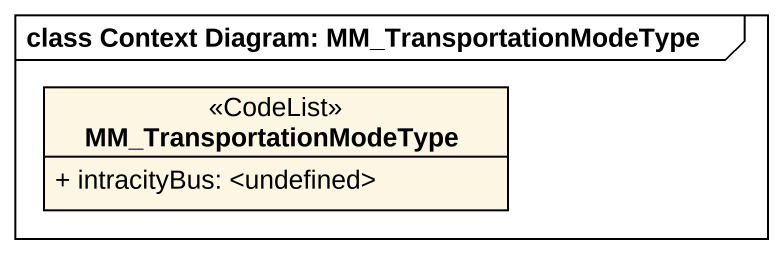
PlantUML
@startuml
mainframe class Context Diagram: MM_TransportationModeType
hide circle
hide empty members
skinparam classAttributeIconSize 0
class MM_TransportationModeType <<CodeList>> {
  + intracityBus: <undefined>
}
@enduml
